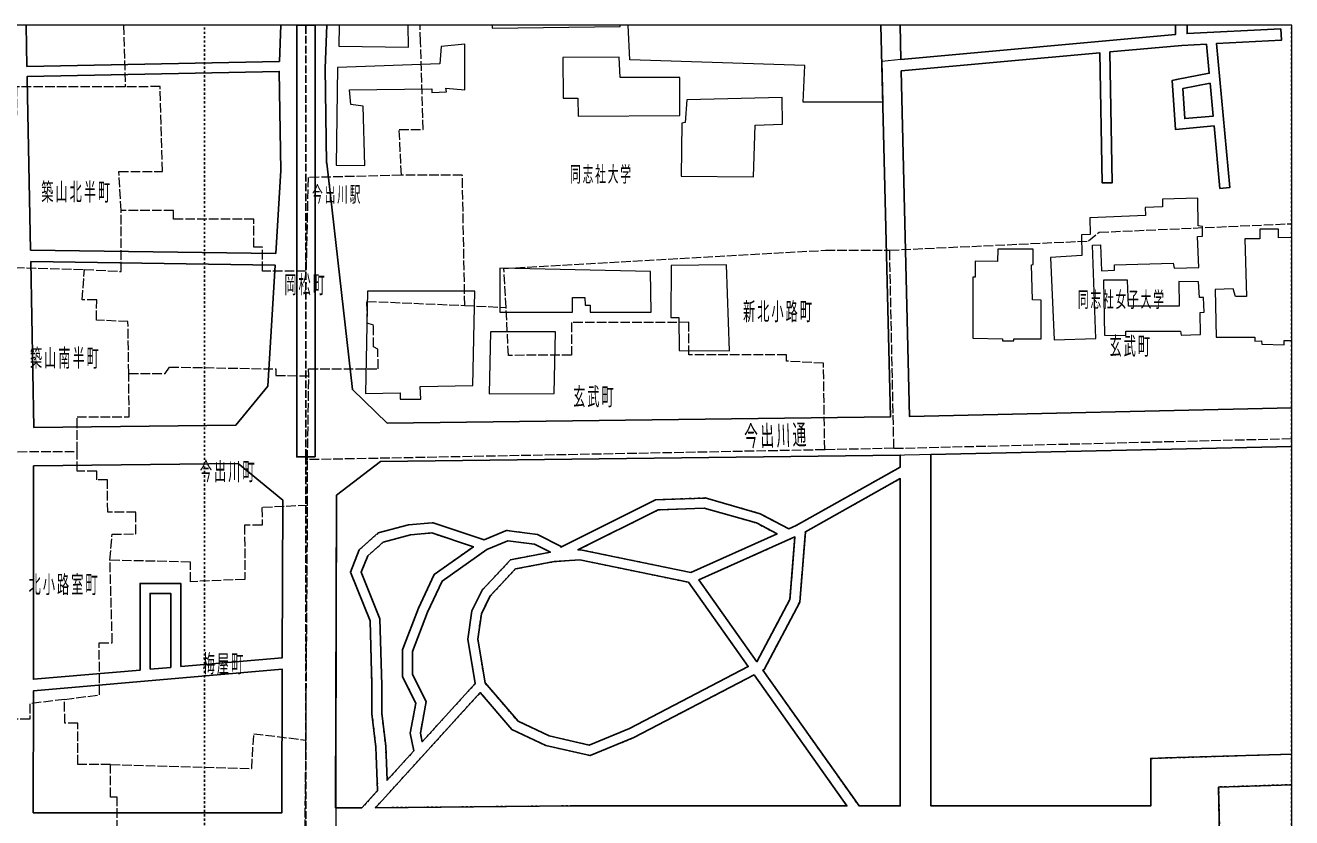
# Model space of a CAD drawing. Units: millimetres, scale not verified. Extents: x -74 to 76, y -84 to 66.
# Drawn here: x 18.1 to 76.4, y 29.7 to 66.2 of the extents above; entities that cross this region are included whole.
import ezdxf

# ---------------------------------------------------------------- set-up
doc = ezdxf.new("R2010")
doc.units = ezdxf.units.MM
doc.header["$LTSCALE"] = 0.25
for name, pattern in [('USER1', [0.70556, 0.35278, -0.35278]), ('USER2', [1.7639, 1.41112, -0.35278]), ('USER4', [2.11668, 1.7639, -0.35278])]:
    doc.linetypes.add(name, pattern=pattern)
for name, color, linetype in [('0-0_01 グリッド', 7, 'USER1'), ('0-3_04 通称名・高速名', 7, 'Continuous'), ('0-4_05 町名', 7, 'Continuous'), ('0-7_08 地下鉄', 7, 'Continuous'), ('1-9_26 道路', 7, 'Continuous')]:
    doc.layers.add(name, color=color, linetype=linetype)
for name, color, linetype, lineweight in [('0-2_03 施設名・公園名', 7, 'Continuous', 18), ('0-C_13 町界', 30, 'USER4', 18), ('0-F_16 学校', 1, 'Continuous', 18), ('1-6_23 園路・他敷地道', 7, 'USER1', 18), ('1-D_30 公園・緑地', 3, 'Continuous', 18)]:
    doc.layers.add(name, color=color, linetype=linetype, lineweight=lineweight)
doc.styles.add('ＭＳ ゴシック', font='')
doc.styles.get('ＭＳ ゴシック').set_extended_font_data('MS Gothic')

msp = doc.modelspace()

# ---------------------------------------------------------------- linework, layer by layer
at = {"layer": '0-0_01 グリッド'}
for p, q in [((26.3939, -83.8326), (26.3939, 66.1638)), ((76.3943, -83.8326), (76.3943, 66.1638))]:
    msp.add_line(p, q, dxfattribs=at)
at = {"layer": '0-2_03 施設名・公園名'}
msp.add_lwpolyline([(-73.6023, -83.8326), (76.4091, -83.8326), (76.4091, 66.1638), (-73.6023, 66.1638)], close=True, dxfattribs=at)
at = {"layer": '0-7_08 地下鉄'}
msp.add_lwpolyline([(31.4846, 46.3056), (31.4846, 66.1638), (30.6378, 66.1638), (30.6378, 46.3056)], close=True, dxfattribs=at)
at = {"layer": '0-7_08 地下鉄', "linetype": 'USER2'}
msp.add_lwpolyline([(31.6174, -83.8326), (31.5903, -83.6056), (31.0612, -79.4604), (31.0612, 46.3056), (31.0612, 66.1638)], dxfattribs=at)
at = {"layer": '0-C_13 町界'}
for p, q in [((22.6623, 66.1638), (22.7452, 63.3393)), ((58.1083, 46.7037), (57.9138, 55.8211)), ((54.9286, 46.6364), (31.1308, 46.1809)), ((58.1083, 46.7037), (54.9286, 46.6364)), ((58.1083, 46.7037), (76.4091, 47.155))]:
    msp.add_line(p, q, dxfattribs=at)
for points in [[(22.7452, 63.3393), (17.7455, 63.3276), (17.7486, 62.0276), (15.6488, 62.0228), (14.6492, 62.0207), (14.6469, 62.8205), (15.2471, 62.8217), (15.2409, 65.4214), (14.741, 65.4205), (14.7396, 66.0203), (14.4393, 66.0198)], [(38.3679, 53.2763), (38.2539, 59.2757), (35.4539, 59.2693), (35.3493, 61.3687), (36.449, 61.3715), (36.3296, 65.4109), (36.3129, 66.1638)], [(22.5586, 57.639), (22.4546, 59.4386), (24.4541, 59.4434), (24.3453, 63.3433), (22.7452, 63.3393)], [(35.4539, 59.2693), (31.1547, 59.159), (31.0651, 54.8594), (29.0647, 54.8544), (29.0623, 55.9544), (28.6622, 55.9534), (28.6592, 57.2534), (24.9595, 57.2449), (24.9585, 57.6449), (22.5586, 57.639)], [(20.865, 54.9355), (22.565, 54.8392), (22.5586, 57.639)], [(31.1916, 50.0336), (31.1752, 50.3599), (34.3752, 50.3669), (34.373, 51.2673), (34.1728, 51.3665), (34.1704, 52.3666), (33.87, 52.466), (33.8679, 53.466), (38.3679, 53.2763), (40.2679, 53.1807), (40.1639, 54.9803), (54.961, 55.8149), (57.9138, 55.8211), (67.0596, 56.2429), (67.5584, 56.6443), (76.4091, 57.0377)], [(13.9772, 49.9194), (13.9679, 53.9195), (17.6674, 53.928), (17.6648, 55.0278), (20.865, 54.9355)], [(22.9068, 50.1397), (22.8702, 52.5404), (21.4185, 52.5969), (21.4331, 53.5376), (20.7682, 53.5352), (20.865, 54.9355)], [(54.9286, 46.6364), (54.8731, 50.615), (53.1733, 50.7109), (53.1725, 51.0112), (48.6726, 51.0005), (48.669, 52.5003), (43.2696, 52.4879), (43.2729, 50.9879), (40.3733, 50.9808), (40.2679, 53.1807)], [(31.1359, 44.0813), (29.0367, 43.9762), (29.0382, 43.1761), (28.2382, 43.1746), (28.2438, 40.6744), (25.7443, 40.5688), (25.7423, 41.4684), (22.0427, 41.56), (22.1395, 42.7601), (23.2392, 42.7629), (23.237, 43.7626), (21.9371, 43.7595), (21.9335, 45.2599), (21.434, 45.2583), (21.4326, 45.6585), (20.5331, 45.6562), (20.5308, 46.5563), (20.5286, 47.6561), (20.5267, 48.146), (22.9266, 48.1517), (22.9068, 50.1397)], [(22.9068, 50.1397), (24.5761, 50.1444), (24.7752, 50.4446), (29.6752, 50.3561), (29.6759, 50.0562), (31.1916, 50.0336)], [(30.6328, -83.1129), (30.5976, -68.1141), (30.6672, -55.0146), (30.6643, -53.8148), (30.5982, -25.34), (30.5932, -23.3166), (30.9027, 15.482), (30.8986, 17.2821), (31.0612, 33.2814), (31.1359, 44.0813), (31.1308, 46.1809), (31.1916, 50.0336)], [(14.3499, 38.4423), (14.4125, 41.7321), (14.4385, 43.2422), (14.435, 44.842), (14.9349, 44.8432), (14.9341, 45.4432), (15.6333, 45.4451), (15.631, 46.5447), (20.5308, 46.5563)], [(19.9574, 35.1557), (21.5566, 35.3593), (21.5518, 37.7588), (22.1512, 37.7604), (22.0427, 41.56)], [(19.9574, 35.1557), (18.3575, 34.9519), (18.3597, 34.2517), (17.0594, 34.2488), (16.4599, 34.2472), (16.4589, 34.647), (15.9586, 34.6462), (15.9573, 35.1462), (15.4576, 35.1448), (15.4524, 37.3449), (14.3524, 37.3423), (14.3499, 38.4423)], [(22.0639, 32.1605), (20.5642, 32.1571), (20.5598, 34.0569), (19.9596, 34.0555), (19.9574, 35.1557)], [(21.9795, 25.5607), (21.9785, 25.9607), (22.4787, 25.9619), (22.4759, 27.1615), (21.9757, 27.1606), (21.9712, 29.1605), (22.3712, 29.1614), (22.3679, 30.6614), (22.0677, 30.6607), (22.0639, 32.1605), (28.5642, 31.9757), (28.6604, 33.5758), (31.0612, 33.2814)]]:
    msp.add_lwpolyline(points, dxfattribs=at)
at = {"layer": '0-F_16 学校'}
for points in [[(32.5879, 66.1638), (32.5705, 65.2121), (35.7701, 65.1596), (35.7679, 66.1638)], [(39.6271, 66.1638), (39.628, 66.0384), (45.5174, 66.1123), (45.5157, 66.1638)], [(76.4091, 56.3954), (75.7988, 56.3938), (75.7977, 56.7936), (74.948, 56.7917), (74.9489, 56.3414), (74.2488, 56.3399), (74.325, 53.6901), (73.8249, 53.6892), (73.7241, 54.0389), (72.8944, 54.0169), (72.9398, 51.817), (74.7194, 51.8213), (74.7199, 51.6414), (75.0198, 51.6421), (75.0402, 51.4923), (76.0603, 51.4642), (76.0594, 51.6644), (76.4091, 51.6652)]]:
    msp.add_lwpolyline(points, dxfattribs=at)
for points in [[(36.8462, 63.0763), (37.5259, 63.098), (37.4956, 63.2782), (38.3659, 63.2), (38.371, 65.2998), (37.281, 65.1971), (37.2231, 64.3972), (32.5042, 64.2259), (32.4444, 59.7263), (33.7742, 59.7194), (33.6981, 62.4489), (33.1279, 62.5277), (33.0562, 63.1977), (36.846, 63.246)], [(48.2632, 63.7689), (45.5133, 63.7626), (45.4711, 64.6922), (42.8716, 64.6862), (42.8955, 62.8164), (43.5652, 62.8184), (43.5873, 61.9883), (48.257, 62.0187)], [(48.5076, 61.6893), (48.3577, 61.6691), (48.3238, 59.2193), (51.6433, 59.1869), (51.7277, 61.567), (52.9776, 61.6199), (52.9749, 62.8398), (48.5855, 62.7395)], [(67.663, 54.8647), (68.2624, 54.896), (68.2617, 55.1462), (70.9517, 55.2223), (71.0027, 54.9923), (72.1321, 55.0152), (72.0787, 56.4448), (72.3085, 56.4653), (72.3075, 56.9156), (72.1079, 56.9449), (72.0844, 58.2146), (70.4647, 58.171), (70.4657, 57.821), (69.6658, 57.7893), (69.6865, 57.4193), (67.1171, 57.3131), (67.1388, 56.5435), (66.739, 56.5223), (66.7612, 55.5727), (65.3113, 55.4891), (65.4801, 51.6897), (67.3999, 51.7641), (67.2399, 56.0436), (67.6099, 56.0646)], [(61.7403, 51.771), (63.1101, 51.7439), (63.1104, 51.644), (63.6303, 51.6454), (63.6303, 51.7457), (64.8803, 51.7381), (64.886, 53.5185), (64.486, 53.5371), (64.4425, 55.1472), (64.5122, 55.1674), (64.5205, 55.8672), (62.8906, 55.8634), (62.872, 55.2938), (61.8421, 55.3213), (61.8436, 54.5712), (61.7437, 54.5707)], [(46.9137, 54.8361), (39.9845, 54.9872), (39.9845, 52.9678), (43.3186, 52.9678), (43.3167, 53.6379), (43.8972, 53.6393), (43.8977, 53.2892), (44.1375, 53.2903), (44.1383, 52.9678), (46.9361, 52.9678)], [(47.8387, 52.7182), (48.2086, 52.7194), (48.2322, 51.2094), (50.5523, 51.185), (50.4131, 55.1446), (47.8628, 55.1186)], [(72.3452, 53.6456), (72.1757, 53.6456), (72.1235, 54.3652), (71.2237, 54.3731), (71.2264, 53.2429), (68.9063, 53.2374), (68.8533, 54.4475), (67.7536, 54.4451), (67.7996, 51.9152), (68.7797, 51.8874), (68.7792, 52.0874), (71.2986, 52.0934), (71.3194, 51.9133), (72.2193, 51.9456), (72.1969, 52.9454), (72.3769, 52.9659)], [(38.8287, 53.9378), (33.8896, 53.9264), (33.7938, 49.2269), (35.3938, 49.2607), (35.3944, 48.9608), (36.3443, 48.9629), (36.3129, 49.5429), (38.7328, 49.5987)], [(39.4867, 49.2149), (42.4766, 49.2221), (42.5407, 52.0664), (39.5506, 52.0593)]]:
    msp.add_lwpolyline(points, close=True, dxfattribs=at)
at = {"layer": '1-6_23 園路・他敷地道'}
for points in [[(58.4016, 46.3646), (58.4016, 45.8414), (53.615, 43.1544), (53.2686, 43.0002), (51.9617, 43.6973), (49.4331, 44.4198), (49.3968, 44.4184), (47.1423, 44.328), (42.7858, 42.1498), (42.8058, 42.1892), (41.7126, 42.7356), (40.2905, 42.9253), (40.2335, 42.9015), (39.2544, 42.4938), (36.91, 43.275), (36.8631, 43.271), (35.7844, 43.1813), (34.3892, 42.809), (33.5141, 42.0315), (33.1072, 41.0141), (34.0081, 38.7617), (34.0951, 35.8039), (34.0949, 34.4877), (34.2731, 32.9615), (34.3563, 30.9549), (33.6376, 30.1661), (32.4065, 30.1661)], [(59.8127, 46.4018), (59.8127, 30.2543), (69.9257, 30.2543), (69.9257, 32.4375), (70.6094, 32.4589), (76.4091, 32.6402)], [(76.4091, 31.2283), (73.0501, 31.1234), (73.5252, 7.9997), (76.4091, 7.9997)]]:
    msp.add_lwpolyline(points, dxfattribs=at)
for points in [[(53.7755, 39.6256), (54.0382, 42.8669), (58.4016, 45.3153), (58.4016, 30.2543), (56.5068, 30.2543), (52.0835, 36.4965), (52.1329, 36.5222)], [(47.2594, 43.8739), (49.3782, 43.9587), (51.7887, 43.2698), (52.7382, 42.7636), (48.7627, 40.9891), (43.6887, 42.0389), (43.5732, 42.0304)], [(34.7301, 32.9978), (34.5521, 34.5144), (34.5538, 35.8106), (34.4643, 38.8566), (33.6011, 41.0141), (33.9, 41.7605), (34.6124, 42.3941), (35.8628, 42.7274), (36.8541, 42.8101), (38.7615, 42.1746), (36.9647, 40.9018), (36.2335, 39.3479), (35.5211, 37.4798), (35.5061, 37.4405), (35.5061, 36.1975), (36.1134, 34.9833), (35.8547, 33.6044), (36.0194, 32.7817), (34.795, 31.4369)], [(53.3263, 39.7567), (51.8066, 36.8867), (49.137, 40.6541), (53.5588, 42.6283)], [(40.3527, 42.4544), (41.5765, 42.2911), (42.3055, 41.9267), (40.5435, 41.5924), (40.4698, 41.5783), (39.1612, 40.1763), (38.6887, 39.2313), (38.5023, 37.9249), (38.8427, 35.8826), (36.4028, 33.203), (36.3217, 33.6071), (36.5927, 35.0506), (35.965, 36.3057), (35.965, 37.3559), (36.6555, 39.1684), (37.3285, 40.5973), (39.3749, 42.0468)], [(38.9663, 37.9301), (39.1324, 39.0926), (39.5417, 39.9119), (40.7027, 41.1554), (42.4805, 41.4942), (43.6576, 41.5771), (48.6533, 40.5433), (51.4055, 36.6598), (45.9482, 33.809), (44.0944, 33.0516), (42.2489, 33.4709), (40.8165, 34.1451), (39.3024, 35.9112)], [(34.2579, 30.1661), (39.0816, 35.4646), (40.5325, 33.772), (42.0986, 33.0349), (44.1342, 32.5724), (46.1411, 33.3933), (51.6731, 36.2823), (55.9447, 30.2543), (43.3139, 30.2543)]]:
    msp.add_lwpolyline(points, close=True, dxfattribs=at)
at = {"layer": '1-9_26 道路'}
for points in [[(18.1823, 66.1638), (18.2255, 64.2718), (29.8376, 64.5057), (29.9062, 66.1638)], [(32.0246, 66.1638), (31.9433, 64.1955), (32.011, 59.8295), (32.0249, 59.83), (33.1999, 49.4087), (34.7933, 47.8622), (57.9479, 48.1498), (57.5142, 66.1638)], [(58.3959, 66.1638), (58.4337, 64.5982), (71.071, 65.7444), (71.0693, 66.1638)], [(76.4091, 48.5598), (58.8299, 48.1636), (58.4462, 64.0678), (67.5877, 64.8967), (67.6972, 58.9132), (68.156, 58.9217), (68.0454, 64.9384), (71.3554, 65.2388), (72.4892, 65.2969), (72.6136, 63.9595), (71.1167, 63.6699), (70.9184, 63.6317), (71.0643, 61.3724), (72.8399, 61.5339), (73.1076, 58.661), (73.5643, 58.7034), (72.9476, 65.3205), (75.9366, 65.4736), (75.9094, 66.0021), (71.6002, 65.7812), (71.5987, 66.1638)], [(76.4091, 46.7952), (59.8127, 46.4212), (59.8127, 30.2543), (69.9257, 30.2543), (69.9257, 32.4375), (70.6094, 32.4589), (76.4091, 32.6402)], [(76.4091, 31.2283), (73.0501, 31.1234), (73.5252, 7.9997), (76.4091, 7.9997)]]:
    msp.add_lwpolyline(points, dxfattribs=at)
for points in [[(29.6728, 55.6616), (18.3885, 55.8238), (18.2391, 63.6826), (18.236, 63.8136), (29.8289, 64.047), (29.8991, 59.4837)], [(72.6565, 63.5007), (72.7976, 61.9904), (71.4917, 61.8719), (71.4023, 63.258)], [(18.3983, 55.2945), (29.6414, 55.1327), (29.3111, 49.5565), (27.836, 47.7759), (18.543, 47.6604)], [(58.4016, 45.8414), (53.615, 43.1544), (53.2686, 43.0002), (51.9617, 43.6973), (49.4331, 44.4198), (49.3968, 44.4184), (47.1423, 44.328), (42.7858, 42.1498), (42.8058, 42.1892), (41.7126, 42.7356), (40.2905, 42.9253), (40.2335, 42.9015), (39.2544, 42.4938), (36.91, 43.275), (36.8631, 43.271), (35.7844, 43.1813), (34.3892, 42.809), (33.5141, 42.0315), (33.1072, 41.0141), (34.0081, 38.7617), (34.0951, 35.8039), (34.0949, 34.4877), (34.2731, 32.9615), (34.3563, 30.9549), (33.6376, 30.1661), (32.4246, 30.1661), (32.4589, 44.5426), (34.4884, 46.0943), (58.4016, 46.3916)], [(25.2996, 36.6641), (25.2996, 40.4891), (25.0701, 40.4891), (23.4313, 40.4891), (23.4313, 36.5027), (18.5213, 36.0781), (18.5297, 45.8964), (27.9425, 46.0133), (29.9889, 44.3201), (29.9715, 37.0681)], [(53.7755, 39.6256), (54.0382, 42.8669), (58.4016, 45.3153), (58.4016, 30.2543), (56.5068, 30.2543), (52.0835, 36.4965), (52.1329, 36.5222)], [(48.7627, 40.9891), (43.6887, 42.0389), (43.5732, 42.0304), (47.2594, 43.8739), (49.3782, 43.9587), (51.7887, 43.2698), (52.7382, 42.7636)], [(36.9647, 40.9018), (36.2335, 39.3479), (35.5211, 37.4798), (35.5061, 37.4405), (35.5061, 36.1975), (36.1134, 34.9833), (35.8547, 33.6044), (36.0194, 32.7817), (34.795, 31.4369), (34.7301, 32.9978), (34.5521, 34.5144), (34.5538, 35.8106), (34.4643, 38.8566), (33.6011, 41.0141), (33.9, 41.7605), (34.6124, 42.3941), (35.8628, 42.7274), (36.8541, 42.8101), (38.7615, 42.1746)], [(53.3263, 39.7567), (51.8066, 36.8867), (49.137, 40.6541), (53.5588, 42.6283)], [(40.5435, 41.5924), (40.4698, 41.5783), (39.1612, 40.1763), (38.6887, 39.2313), (38.5023, 37.9249), (38.8427, 35.8826), (36.4028, 33.203), (36.3217, 33.6071), (36.5927, 35.0506), (35.965, 36.3057), (35.965, 37.3559), (36.6555, 39.1684), (37.3285, 40.5973), (39.3749, 42.0468), (40.3527, 42.4544), (41.5765, 42.2911), (42.3055, 41.9267)], [(43.6576, 41.5771), (48.6533, 40.5433), (51.4055, 36.6598), (45.9482, 33.809), (44.0944, 33.0516), (42.2489, 33.4709), (40.8165, 34.1451), (39.3024, 35.9112), (38.9663, 37.9301), (39.1324, 39.0926), (39.5417, 39.9119), (40.7027, 41.1554), (42.4805, 41.4942)], [(23.8898, 36.542), (23.8898, 40.0305), (24.8408, 40.0305), (24.8408, 36.6244)], [(18.5163, 29.9417), (18.521, 35.5469), (29.9701, 36.537), (29.9543, 29.9417)], [(43.3139, 30.2543), (34.2579, 30.1661), (39.0816, 35.4646), (40.5325, 33.772), (42.0986, 33.0349), (44.1342, 32.5724), (46.1411, 33.3933), (51.6731, 36.2823), (55.9447, 30.2543)]]:
    msp.add_lwpolyline(points, close=True, dxfattribs=at)
at = {"layer": '1-D_30 公園・緑地'}
for points in [[(71.0693, 66.1638), (71.071, 65.7444), (58.4337, 64.5982), (57.5541, 64.5033), (57.5993, 62.6253), (53.934, 62.6253), (54.0184, 64.3224), (45.9584, 64.5768), (45.8902, 66.1638)], [(76.4091, 46.7954), (58.589, 46.3938), (34.4884, 46.0943), (32.4589, 44.5426), (32.1602, -79.8733), (34.0162, -81.3263), (76.4091, -81.0729)]]:
    msp.add_lwpolyline(points, dxfattribs=at)

# ---------------------------------------------------------------- texts
at = {"layer": '0-2_03 施設名・公園名', "char_height": 0.7244, "attachment_point": 7, "style": 'ＭＳ ゴシック'}
for s, insert in [('\\T1.17;\\W0.5;同志社大学', (43.2088, 58.8765)), ('\\T1.17;\\W0.5;同志社女子大学', (66.5719, 53.1101))]:
    msp.add_mtext(s, dxfattribs=dict(at, insert=insert))
at = {"layer": '0-3_04 通称名・高速名', "insert": (51.2408, 46.6884), "char_height": 0.9275, "attachment_point": 7, "rotation": 1.645, "style": 'ＭＳ ゴシック'}
msp.add_mtext('\\T1.17;\\W0.5;今出川通', dxfattribs=at)
at = {"layer": '0-4_05 町名', "char_height": 0.8179, "attachment_point": 7, "style": 'ＭＳ ゴシック'}
for s, insert in [('\\T1.17;\\W0.5;築山北半町', (18.8849, 58.0073)), ('\\T1.17;\\W0.5;岡松町', (30.064, 53.7437)), ('\\T1.17;\\W0.5;新北小路町', (51.1705, 52.5001)), ('\\T1.17;\\W0.5;玄武町', (68.0299, 50.9082)), ('\\T1.17;\\W0.5;築山南半町', (18.3628, 50.3683)), ('\\T1.17;\\W0.5;玄武町', (43.3532, 48.5815)), ('\\T1.17;\\W0.5;今出川町', (26.1808, 45.1365)), ('\\T1.17;\\W0.5;北小路室町', (18.3034, 39.948)), ('\\T1.17;\\W0.5;梅屋町', (26.3112, 36.3071))]:
    msp.add_mtext(s, dxfattribs=dict(at, insert=insert))
at = {"layer": '0-7_08 地下鉄', "insert": (31.3428, 57.9441), "char_height": 0.7214, "attachment_point": 7, "style": 'ＭＳ ゴシック'}
msp.add_mtext('\\T1.17;\\W0.5;今出川駅', dxfattribs=at)

doc.saveas('drawing.dxf')
